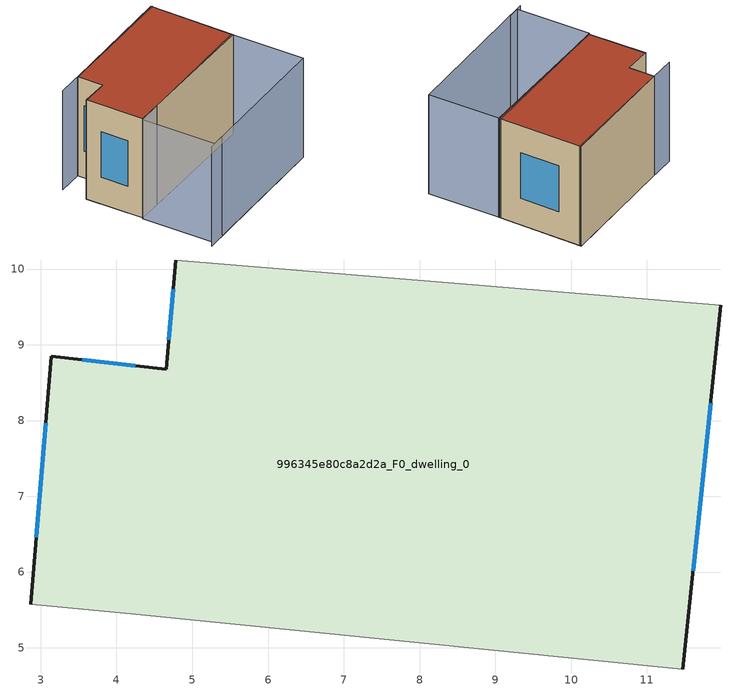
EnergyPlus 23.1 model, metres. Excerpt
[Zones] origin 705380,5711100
996345e80c8a2d2a_F0_dwelling_0
 floor ground (EU_floor_Construction): 11.48,4.72 11.98,9.52 4.78,10.12 4.66,8.68 3.14,8.85 2.87,5.58 4.19,5.45 z0
 wall outside (EU_wall_Construction): 11.98,9.52 11.48,4.72 / 2.87,5.58 3.14,8.85 4.66,8.68 4.78,10.12 z0:6
 wall adiabatic (EU_wall_Construction): 4.78,10.12 11.98,9.52 / 11.48,4.72 4.19,5.45 2.87,5.58 z0:6
 window (EU_Window_Construction): 4.69,9.07 4.75,9.73 / 11.84,8.23 11.61,6.01 / 2.94,6.46 3.06,7.97 / 3.55,8.8 4.25,8.72 z1.62:4.38
 roof outside (EU_roof_Construction): 11.98,9.52 11.48,4.72 4.19,5.45 2.87,5.58 3.14,8.85 4.66,8.68 4.78,10.12 z6
shading: 2.13,1.43 11.14,0.69 / 11.97,9.44 3.35,10.25 / 11.49,4.84 11.14,0.68 / 11.14,0.68 2.45,1.4 / 2.45,1.4 2.79,5.57 / 2.79,5.57 11.49,4.84 z0:6
[Building]
EU S2 Campaign: North Axis=0; Terrain=City; Solar Distribution=FullExterior
[Site:Location]
London: Latitude=51.5; Longitude=-0.5; Time Zone=0; Elevation=25
[SizingPeriod:WeatherFileDays]
AnnualSizingPeriod: Begin Month=1; Begin Day of Month=1; End Month=12; End Day of Month=31; Day of Week for Start Day=Monday; Use Weather File Daylight Saving Period=No; Use Weather File Rain and Snow Indicators=No
[MATERIAL]
EU_InternalMass_Material: Roughness=MediumRough; Thickness=0.1; Conductivity=1; Density=1800; Specific Heat=900; Thermal Absorptance=0.9; Solar Absorptance=0.7; Visible Absorptance=0.7
[MATERIAL:NOMASS] Roughness=MediumRough; Thermal Absorptance=0.9; Solar Absorptance=0.7; Visible Absorptance=0.7
Name | Thermal Resistance
EU_wall_NoMass | 0.555556
EU_roof_NoMass | 0.510204
EU_floor_NoMass | 1.68919
[WINDOWMATERIAL:SIMPLEGLAZINGSYSTEM]
EU_Window_SimpleGlazing: UFactor=3.96; Solar Heat Gain Coefficient=0.85; Visible Transmittance=0.85
[CONSTRUCTION]
EU_wall_Construction: EU_wall_NoMass
EU_roof_Construction: EU_roof_NoMass
EU_floor_Construction: EU_floor_NoMass
EU_InternalMass_Construction: EU_InternalMass_Material
EU_Window_Construction: EU_Window_SimpleGlazing
[ZONE]
996345e80c8a2d2a_F0_dwelling_0: Type=1; Multiplier=1; Ceiling Height=autocalculate; Volume=235.022; Floor Area=autocalculate; Part of Total Floor Area=Yes
[INTERNALMASS]
996345e80c8a2d2a_F0_dwelling_0_EU_InternalMass: Construction=EU_InternalMass_Construction; Zone or ZoneList=996345e80c8a2d2a_F0_dwelling_0; Surface Area=39.1707
[OTHEREQUIPMENT]
EU_Step8_InternalGain_996345e80c8a2d2a_F0_dwelling_0_f000: Fuel Type=Electricity; Zone or ZoneList or Space or SpaceList=996345e80c8a2d2a_F0_dwelling_0; Schedule=EU_Step8_GainSchedule_996345e80c8a2d2a_F0_dwelling_0_f000; Design Level Calculation Method=Watts/Area; Power per Zone Floor Area=1; Fraction Latent=0; Fraction Radiant=0; Fraction Lost=0; Carbon Dioxide Generation Rate=0; EndUse Subcategory=EU_Step8_InternalGains
[ZONEVENTILATION:DESIGNFLOWRATE]
EU_ConstantAir_996345e80c8a2d2a_F0_dwelling_0: Zone or ZoneList or Space or SpaceList=996345e80c8a2d2a_F0_dwelling_0; Schedule=EU_AlwaysOn; Design Flow Rate Calculation Method=AirChanges/Hour; Air Changes per Hour=0.48; Ventilation Type=Natural; Fan Pressure Rise=0; Fan Total Efficiency=1; Constant Term Coefficient=1; Temperature Term Coefficient=0; Velocity Term Coefficient=0; Velocity Squared Term Coefficient=0; Minimum Indoor Temperature=-100; Maximum Indoor Temperature=100; Delta Temperature=-100; Minimum Outdoor Temperature=-100; Maximum Outdoor Temperature=100; Maximum Wind Speed=40
[HVACTEMPLATE:THERMOSTAT]
EU_HeatOnly_996345e80c8a2d2a_F0_dwelling_0: Constant Heating Setpoint=20; Constant Cooling Setpoint=50
[HVACTEMPLATE:ZONE:IDEALLOADSAIRSYSTEM]
996345e80c8a2d2a_F0_dwelling_0: Template Thermostat=EU_HeatOnly_996345e80c8a2d2a_F0_dwelling_0; System Availability Schedule=EU_AlwaysOn; Maximum Heating Supply Air Temperature=50; Minimum Cooling Supply Air Temperature=13; Maximum Heating Supply Air Humidity Ratio=0.0156; Minimum Cooling Supply Air Humidity Ratio=0.0077; Heating Limit=NoLimit; Cooling Limit=NoLimit; Heating Availability Schedule=EU_AlwaysOn; Cooling Availability Schedule=EU_CoolingOff; Dehumidification Control Type=ConstantSensibleHeatRatio; Cooling Sensible Heat Ratio=0.7; Dehumidification Setpoint=60; Humidification Control Type=None; Humidification Setpoint=30; Outdoor Air Method=None; Outdoor Air Flow Rate per Person=0.00944; Outdoor Air Flow Rate per Zone Floor Area=0; Outdoor Air Flow Rate per Zone=0; Demand Controlled Ventilation Type=None; Outdoor Air Economizer Type=NoEconomizer; Heat Recovery Type=None; Sensible Heat Recovery Effectiveness=0.7; Latent Heat Recovery Effectiveness=0.65
[SIZING:ZONE]
996345e80c8a2d2a_F0_dwelling_0: Zone Cooling Design Supply Air Temperature Input Method=SupplyAirTemperature; Zone Cooling Design Supply Air Temperature=13; Zone Heating Design Supply Air Temperature Input Method=SupplyAirTemperature; Zone Heating Design Supply Air Temperature=50; Zone Cooling Design Supply Air Humidity Ratio=0.008; Zone Heating Design Supply Air Humidity Ratio=0.008; Cooling Design Air Flow Method=DesignDay; Cooling Design Air Flow Rate=0; Cooling Minimum Air Flow per Zone Floor Area=0.000762; Cooling Minimum Air Flow=0; Cooling Minimum Air Flow Fraction=0.2; Heating Design Air Flow Method=DesignDay; Heating Design Air Flow Rate=0; Heating Maximum Air Flow per Zone Floor Area=0.002032; Heating Maximum Air Flow=0.141576; Heating Maximum Air Flow Fraction=0.3; Account for Dedicated Outdoor Air System=No; Dedicated Outdoor Air System Control Strategy=NeutralSupplyAir; Dedicated Outdoor Air Low Setpoint Temperature for Design=autosize; Dedicated Outdoor Air High Setpoint Temperature for Design=autosize; Zone Load Sizing Method=Sensible Load Only No Latent Load; Zone Latent Cooling Design Supply Air Humidity Ratio Input Method=HumidityRatioDifference; Zone Cooling Design Supply Air Humidity Ratio Difference=0.005; Zone Latent Heating Design Supply Air Humidity Ratio Input Method=HumidityRatioDifference; Zone Humidification Design Supply Air Humidity Ratio Difference=0.005
[SCHEDULE:CONSTANT]
Name | Hourly Value
EU_AlwaysOn | 1
EU_CoolingOff | 0
[SCHEDULE:FILE]
EU_Step8_GainSchedule_996345e80c8a2d2a_F0_dwelling_0_f000: File=../../schedules/996345e80c8a2d2a/996345e80c8a2d2a_F0_dwelling_0_f000_gain.csv; Column Number=1; Rows to Skip at Top=0; Number of Hours of Data=8760; Column Separator=Comma; Interpolate to Timestep=No; Minutes per Item=60; Adjust Schedule for Daylight Savings=Yes
